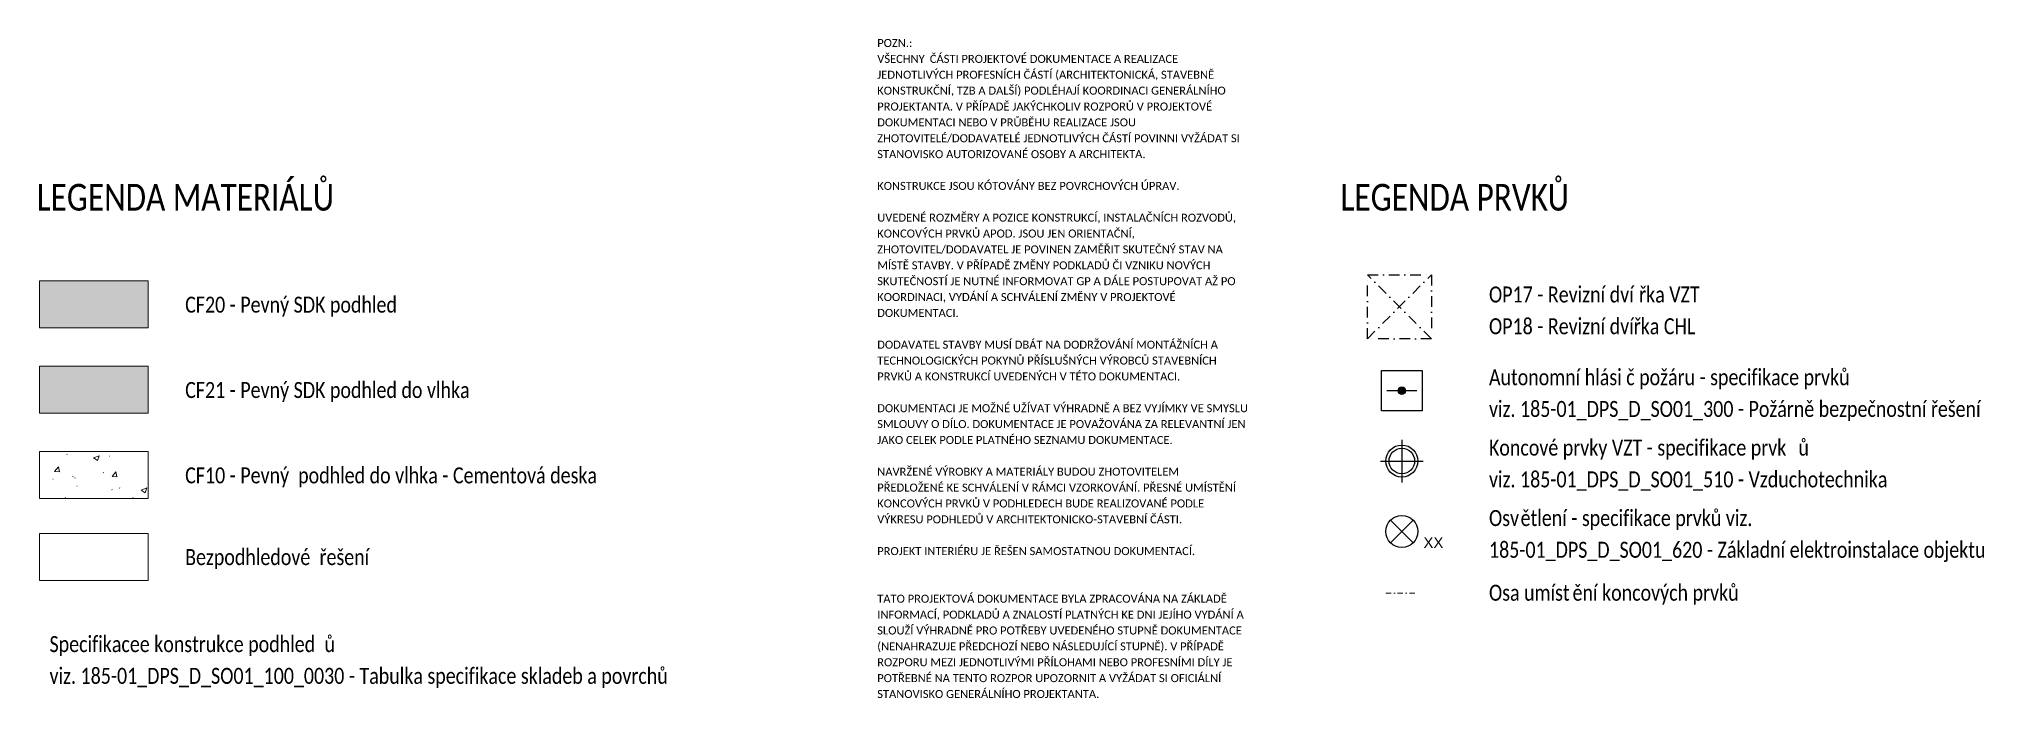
# Model space of a CAD drawing. Header units: millimetres. Extents: x -2236 to 45464, y -3604 to 14792.
# Drawn here: x 27232 to 45464, y -1655 to 4524 of the extents above; entities that cross this region are included whole.
import ezdxf

# ---------------------------------------------------------------- set-up
doc = ezdxf.new("R2010")
doc.units = ezdxf.units.MM
doc.linetypes.add('ABMV_DashDot_2_2mm-S0_6mm', pattern=[110, 50, -30, 0, -30])
doc.linetypes.add('HA_DashDot_4mm-S1mm', pattern=[200, 100, -50, 0, -50])
for name, color, linetype, lineweight in [('A-DETL-____-OTLN', 9, 'Continuous', 25), ('A-DETL-____-THIN', 9, 'Continuous', 9), ('A-DETL-GENF-OTLN', 9, 'Continuous', 9), ('A-FLOR-____-OVHD', 9, 'HA_DashDot_4mm-S1mm', 25), ('G-____-____-TEXT', 9, 'Continuous', 5)]:
    doc.layers.add(name, color=color, linetype=linetype, lineweight=lineweight)
doc.styles.add('Arial', font='arial.ttf', dxfattribs={"height": 100})
doc.styles.add('Calibri', font='calibri.ttf', dxfattribs={"width": 0.8, "height": 250})
doc.styles.add('Calibri_1', font='calibri.ttf', dxfattribs={"width": 0.8, "height": 150})
doc.styles.add('Calibri_2', font='calibri.ttf', dxfattribs={"height": 75})

msp = doc.modelspace()

# ---------------------------------------------------------------- hatches: boundary and pattern name
at = {"layer": 'A-DETL-GENF-OTLN'}
for color, points in [(254, [(28256.8, 1815.2), (28256.8, 2255.2), (27236.8, 2255.2), (27236.8, 1815.2)]), (254, [(28256.8, 1015.2), (28256.8, 1455.2), (27236.8, 1455.2), (27236.8, 1015.2)]), (1, [(40006.8, 1192.4), (40015.9, 1193.6), (40024.3, 1197.1), (40031.6, 1202.7), (40037.1, 1209.9), (40040.6, 1218.4), (40041.8, 1227.4), (40040.6, 1236.5), (40037.1, 1244.9), (40031.6, 1252.2), (40024.3, 1257.7), (40015.9, 1261.2), (40006.8, 1262.4), (39997.8, 1261.2), (39989.3, 1257.7), (39982.1, 1252.2), (39976.5, 1244.9), (39973, 1236.5), (39971.8, 1227.4), (39973, 1218.4), (39976.5, 1209.9), (39982.1, 1202.7), (39989.3, 1197.1), (39997.8, 1193.6)])]:
    msp.add_hatch(color=color, dxfattribs=at).paths.add_polyline_path(points)
at = {"layer": 'A-DETL-GENF-OTLN', "lineweight": 5}
h = msp.add_hatch(dxfattribs=at)
h.set_pattern_fill('FP_3', color=8, style=0, pattern_type=2)
h.set_pattern_definition([(50, (26407.63, 0), (537.94, -47.06), [56.25, -618.75]), (355, (26407.63, 0), (-104.06, 564.14), [45, -495]), (100.45, (26452.46, -3.9), (433.89, 517.08), [47.8, -525.86]), (46.184, (26407.6, 150), (800.43, -124.14), [84.38, -928.12]), (96.636, (26474.3, 139.66), (701, 730.6), [71.7, -788.78]), (351.184, (26407.6, 150), (701, 730.6), [67.5, -742.5]), (21, (26482.63, 112.5), (447.68, -301.96), [56.25, -618.75]), (326, (26482.63, 112.5), (182.49, 543.86), [45, -495]), (71.45, (26519.94, 87.34), (630.17, 241.9), [47.8, -525.86]), (37.5, (26407.63, 0), (9.12, 249.67), [3.353, -485.647, 3.353, -499.147, -496.875]), (37.5, (26407.63, 0), (9.12, 249.67), [-991.5, 3.353, -493.52]), (7.5, (26407.63, 0), (197.302, 295.81), [3.353, -283.147, 3.353, -474.397, -189.375]), (7.5, (26407.63, 0), (197.302, 295.81), [-764.25, 3.353, -186.02]), (327.5, (26240.38, 0), (400.367, -16.916), [3.353, -184.147, 3.353, -581.647, -776.25]), (327.5, (26240.38, 0), (400.367, -16.916), [-772.5, 3.353, -772.897]), (317.5, (26165.38, 0), (437.39, 75.08), [3.353, -240.397, 3.353, -385.147, -551.25]), (317.5, (26165.38, 0), (437.39, 75.08), [-632.25, 3.35, -547.9])])
h.paths.add_polyline_path([(28256.8, 215.2), (28256.8, 655.2), (27236.8, 655.2), (27236.8, 215.2)])

# ---------------------------------------------------------------- linework, layer by layer
at = {"layer": 'A-DETL-____-OTLN'}
for p, q in [((39816.8, 1417.4), (40196.8, 1417.4)), ((39816.8, 1037.4), (39816.8, 1417.4)), ((40196.8, 1417.4), (40196.8, 1037.4)), ((39866.8, 1227.4), (40146.8, 1227.4)), ((40006.8, 1192.4), (40006.8, 1262.4)), ((40196.8, 1037.4), (39816.8, 1037.4)), ((40006.8, 767.4), (40006.8, 367.4)), ((39806.8, 567.4), (40206.8, 567.4)), ((40112.9, 13.5), (39900.8, -198.6)), ((39900.8, 13.5), (40112.9, -198.6))]:
    msp.add_line(p, q, dxfattribs=at)
at = {"layer": 'A-DETL-____-OTLN', "linetype": 'ABMV_DashDot_2_2mm-S0_6mm', "lineweight": 5}
msp.add_line((39856.8, -672.6), (40156.8, -672.6), dxfattribs=at)
at = {"layer": 'A-DETL-____-OTLN'}
for centre, radius in [((40006.8, 1227.4), 35), ((40006.8, 567.4), 150), ((40006.8, 567.4), 120), ((40006.8, -92.6), 150)]:
    msp.add_circle(centre, radius, dxfattribs=at)
at = {"layer": 'A-DETL-____-THIN'}
for p, q in [((28256.8, 2255.2), (27236.8, 2255.2)), ((27236.8, 2255.2), (27236.8, 1815.2)), ((28256.8, 1815.2), (28256.8, 2255.2)), ((27236.8, 1815.2), (28256.8, 1815.2)), ((28256.8, 1455.2), (27236.8, 1455.2)), ((27236.8, 1455.2), (27236.8, 1015.2)), ((28256.8, 1015.2), (28256.8, 1455.2)), ((27236.8, 1015.2), (28256.8, 1015.2)), ((28256.8, 655.2), (27236.8, 655.2)), ((27236.8, 655.2), (27236.8, 215.2)), ((28256.8, 215.2), (28256.8, 655.2)), ((27236.8, 215.2), (28256.8, 215.2)), ((28256.8, -110.9), (27236.8, -110.9)), ((27236.8, -110.9), (27236.8, -550.9)), ((28256.8, -550.9), (28256.8, -110.9)), ((27236.8, -550.9), (28256.8, -550.9))]:
    msp.add_line(p, q, dxfattribs=at)
for start, end in [(0, 180), (180, 360)]:
    msp.add_arc((40006.8, 1227.4), 35, start, end, dxfattribs=at)
at = {"layer": 'A-FLOR-____-OVHD'}
for p, q in [((39683.7, 1713.9), (39683.7, 2313.9)), ((39683.7, 2313.9), (40283.7, 2313.9)), ((39683.7, 1713.9), (40283.7, 2313.9)), ((40283.7, 1713.9), (39683.7, 2313.9)), ((40283.7, 2313.9), (40283.7, 1713.9)), ((40283.7, 1713.9), (39683.7, 1713.9))]:
    msp.add_line(p, q, dxfattribs=at)

# ---------------------------------------------------------------- texts
at = {"layer": 'G-____-____-TEXT', "color": 7, "lineweight": 9, "attachment_point": 1}
for s, insert, char_height, width, style in [('VŠECHNY ', (35089.8, 4374.4), 75, 597.257, 'Calibri_2'), ('POZN.: ', (35089.8, 4523.2), 75, 448.945, 'Calibri_2'), ('ČÁSTI PROJEKTOVÉ DOKUMENTACE A REALIZACE ', (35582.6, 4374.4), 75, 2978.269, 'Calibri_2'), ('JEDNOTLIVÝCH PROFESNÍCH ČÁSTÍ (ARCHITEKTONICKÁ, STAVEBNĚ ', (35089.8, 4225.6), 75, 4028.48, 'Calibri_2'), ('KONSTRUKČNÍ, TZB A DALŠÍ) PODLÉHAJÍ KOORDINACI GENERÁLNÍHO ', (35089.8, 4076.8), 75, 4164.767, 'Calibri_2'), ('PROJEKTANTA. V\xa0PŘÍPADĚ JAKÝCHKOLIV ROZPORŮ V\xa0PROJEKTOVÉ ', (35089.8, 3927.9), 75, 4004.429, 'Calibri_2'), ('ZHOTOVITELÉ/DODAVATELÉ JEDNOTLIVÝCH ČÁSTÍ POVINNI VYŽÁDAT SI ', (35089.8, 3630.3), 75, 4337.129, 'Calibri_2'), ('DOKUMENTACI NEBO V\xa0PRŮBĚHU REALIZACE JSOU ', (35089.8, 3779.1), 75, 3106.539, 'Calibri_2'), ('STANOVISKO AUTORIZOVANÉ OSOBY A ARCHITEKTA.', (35089.8, 3481.4), 75, 3178.691, 'Calibri_2'), ('LEGENDA MATERIÁL', (27211.3, 3164.8), 250, 3136.202, 'Calibri'), ('Ů', (29798.9, 3164.8), 250, 243.713, 'Calibri'), ('KONSTRUKCE JSOU KÓTOVÁNY BEZ POVRCHOVÝCH ÚPRAV. ', (35089.8, 3183.8), 75, 3627.636, 'Calibri_2'), ('LEGENDA PRVK', (39431.6, 3164.8), 250, 2353.755, 'Calibri'), ('Ů', (41373.6, 3164.8), 250, 243.713, 'Calibri'), ('KONCOVÝCH PRVKŮ APOD. JSOU JEN ORIENTAČNÍ, ', (35089.8, 2737.3), 75, 3094.514, 'Calibri_2'), ('UVEDENÉ ROZMĚRY A POZICE KONSTRUKCÍ, INSTALAČNÍCH ROZVODŮ, ', (35089.8, 2886.1), 75, 4293.037, 'Calibri_2'), ('ZHOTOVITEL/DODAVATEL JE POVINEN ZAMĚŘIT SKUTEČNÝ STAV NA ', (35089.8, 2588.5), 75, 4132.699, 'Calibri_2'), ('MÍSTĚ STAVBY. V PŘÍPADĚ ZMĚNY PODKLADŮ ČI VZNIKU NOVÝCH ', (35089.8, 2439.6), 75, 3980.378, 'Calibri_2'), ('SKUTEČNOSTÍ JE NUTNÉ INFORMOVAT GP A DÁLE POSTUPOVAT AŽ PO ', (35089.8, 2290.8), 75, 4285.02, 'Calibri_2'), ('OP17 - Revizní dví', (40823.5, 2203.4), 150, 1705.991, 'Calibri_1'), ('řka VZT', (42231.1, 2203.4), 150, 718.312, 'Calibri_1'), ('CF20 - Pevný SDK podhled', (28603.2, 2108), 150, 2494.852, 'Calibri_1'), ('KOORDINACI, VYDÁNÍ A SCHVÁLENÍ ZMĚNY V PROJEKTOVÉ ', (35089.8, 2142), 75, 3571.518, 'Calibri_2'), ('DOKUMENTACI. ', (35089.8, 1993.2), 75, 1002.109, 'Calibri_2'), ('OP18 - Revizní dvířka CHL', (40823.5, 1905.7), 150, 2443.544, 'Calibri_1'), ('DODAVATEL STAVBY MUSÍ DBÁT NA DODRŽOVÁNÍ MONTÁŽNÍCH A ', (35089.8, 1695.5), 75, 4072.573, 'Calibri_2'), ('TECHNOLOGICKÝCH POKYNŮ PŘÍSLUŠNÝCH VÝROBCŮ STAVEBNÍCH ', (35089.8, 1546.7), 75, 4072.573, 'Calibri_2'), ('CF21 - Pevný SDK podhled do vlhka', (28603.2, 1308), 150, 3354.26, 'Calibri_1'), ('PRVKŮ A KONSTRUKCÍ UVEDENÝCH V TÉTO DOKUMENTACI.', (35089.8, 1397.8), 75, 3599.577, 'Calibri_2'), ('Autonomní hlási', (40823.5, 1428), 150, 1558.48, 'Calibri_1'), ('č požáru - specifikace prvků', (42109.4, 1428), 150, 2635.948, 'Calibri_1'), ('DOKUMENTACI JE MOŽNÉ UŽÍVAT VÝHRADNĚ A BEZ VYJÍMKY VE SMYSLU ', (35089.8, 1100.2), 75, 4401.264, 'Calibri_2'), ('viz. 185-01_DPS_D_SO01_300 - Požárně bezpečnostní řešení', (40823.5, 1130.4), 150, 5810.631, 'Calibri_1'), ('SMLOUVY O DÍLO. DOKUMENTACE JE POVAŽOVÁNA ZA RELEVANTNÍ JEN ', (35089.8, 951.4), 75, 4401.264, 'Calibri_2'), ('JAKO CELEK PODLE PLATNÉHO SEZNAMU DOKUMENTACE.', (35089.8, 802.5), 75, 3515.4, 'Calibri_2'), ('Koncové prvky VZT - specifikace prvk', (40823.5, 768), 150, 3514.598, 'Calibri_1'), ('ů', (43723.3, 768), 150, 121.857, 'Calibri_1'), ('CF10 - Pevný  podhled do vlhka - Cementová deska', (28603.2, 508), 150, 4855.02, 'Calibri_1'), ('NAVRŽENÉ VÝROBKY A MATERIÁLY BUDOU ZHOTOVITELEM ', (35089.8, 504.9), 75, 3615.611, 'Calibri_2'), ('PŘEDLOŽENÉ KE SCHVÁLENÍ V RÁMCI VZORKOVÁNÍ. PŘESNÉ UMÍSTĚNÍ ', (35089.8, 356), 75, 4285.02, 'Calibri_2'), ('viz. 185-01_DPS_D_SO01_510 - Vzduchotechnika', (40823.5, 470.4), 150, 4726.749, 'Calibri_1'), ('KONCOVÝCH PRVKŮ V PODHLEDECH BUDE REALIZOVANÉ PODLE ', (35089.8, 207.2), 75, 3924.26, 'Calibri_2'), ('VÝKRESU PODHLEDŮ V ARCHITEKTONICKO-STAVEBNÍ ČÁSTI. ', (35089.8, 58.4), 75, 3647.678, 'Calibri_2'), ('Osv', (40823.5, 108), 150, 359.156, 'Calibri_1'), ('ětlení - specifikace prvků viz.', (41119.8, 108), 150, 2712.91, 'Calibri_1'), ('185-01_DPS_D_SO01_620 - Základní elektroinstalace objektu', (40823.5, -189.6), 150, 5868.352, 'Calibri_1'), ('Bezpodhledové ', (28603.2, -258), 150, 1526.413, 'Calibri_1'), ('řešení', (29862.6, -258), 150, 577.215, 'Calibri_1'), ('PROJEKT INTERIÉRU JE ŘEŠEN SAMOSTATNOU DOKUMENTACÍ.', (35089.8, -239.3), 75, 3775.948, 'Calibri_2'), ('TATO PROJEKTOVÁ DOKUMENTACE BYLA ZPRACOVÁNA NA ZÁKLADĚ ', (35089.8, -685.7), 75, 4176.792, 'Calibri_2'), ('Osa umíst', (40823.5, -592), 150, 949.198, 'Calibri_1'), ('ění koncových prvků', (41606.7, -592), 150, 1968.945, 'Calibri_1'), ('INFORMACÍ, PODKLADŮ A ZNALOSTÍ PLATNÝCH KE DNI JEJÍHO VYDÁNÍ A ', (35089.8, -834.6), 75, 4377.214, 'Calibri_2'), ('Specifikacee konstrukce podhled', (27331.7, -1073.5), 150, 3123.375, 'Calibri_1'), ('ů ', (29908.8, -1073.5), 150, 173.165, 'Calibri_1'), ('SLOUŽÍ VÝHRADNĚ PRO POTŘEBY UVEDENÉHO STUPNĚ DOKUMENTACE ', (35089.8, -983.4), 75, 4369.197, 'Calibri_2'), ('ROZPORU MEZI JEDNOTLIVÝMI PŘÍLOHAMI NEBO PROFESNÍMI DÍLY JE ', (35089.8, -1281.1), 75, 4256.961, 'Calibri_2'), ('(NENAHRAZUJE PŘEDCHOZÍ NEBO NÁSLEDUJÍCÍ STUPNĚ). V PŘÍPADĚ ', (35089.8, -1132.2), 75, 4140.716, 'Calibri_2'), ('viz. 185-01_DPS_D_SO01_100_0030 - Tabulka specifikace skladeb a povrchů', (27331.7, -1371.2), 150, 7317.803, 'Calibri_1'), ('POTŘEBNÉ NA TENTO ROZPOR UPOZORNIT A VYŽÁDAT SI OFICIÁLNÍ ', (35089.8, -1429.9), 75, 4108.648, 'Calibri_2'), ('STANOVISKO GENERÁLNÍHO PROJEKTANTA.', (35089.8, -1578.7), 75, 2633.543, 'Calibri_2')]:
    msp.add_mtext(s, dxfattribs=dict(at, insert=insert, char_height=char_height, width=width, style=style))
at = {"layer": 'G-____-____-TEXT', "color": 11, "lineweight": 9, "insert": (40209.4, -147.4), "char_height": 100, "width": 224.472, "attachment_point": 1, "style": 'Arial'}
msp.add_mtext('XX', dxfattribs=at)

doc.saveas('drawing.dxf')
